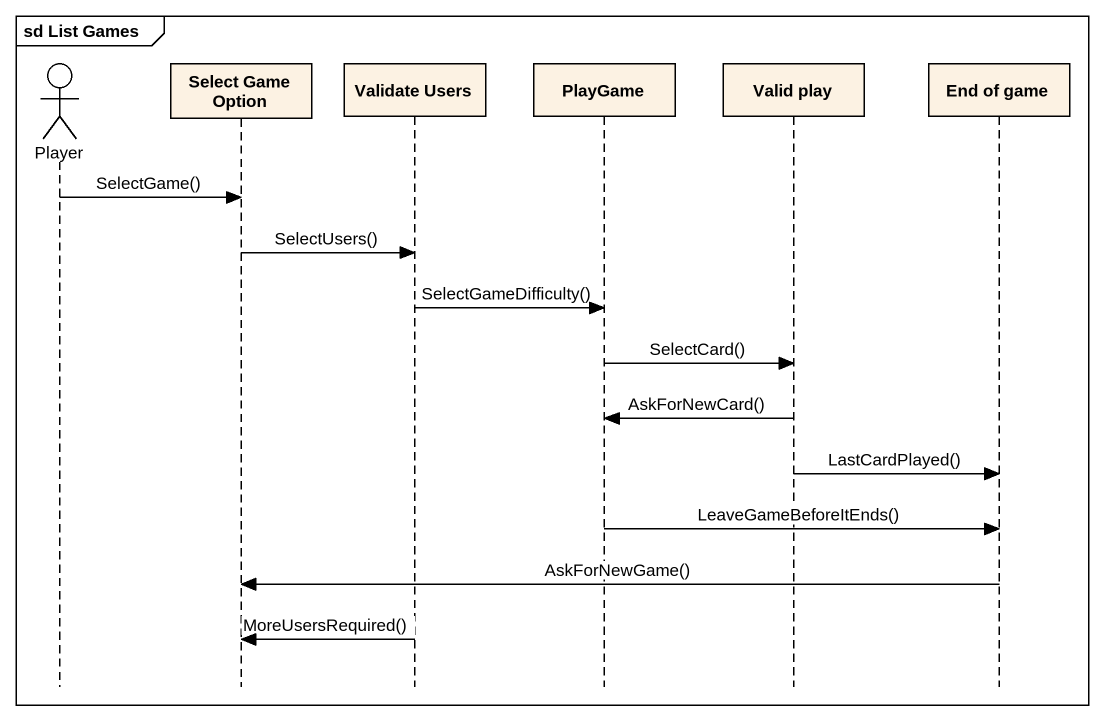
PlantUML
@startuml
mainframe sd List Games
hide footbox
actor Player
participant "Select Game Option" as Select_Game_Option
participant "Validate Users" as Validate_Users
participant PlayGame
participant "Valid play" as Valid_play
participant "End of game" as End_of_game

Player -> Select_Game_Option : SelectGame()
Select_Game_Option -> Validate_Users : SelectUsers()
Validate_Users -> PlayGame : SelectGameDifficulty()
PlayGame -> Valid_play : SelectCard()
Valid_play -> PlayGame : AskForNewCard()
Valid_play -> End_of_game : LastCardPlayed()
PlayGame -> End_of_game : LeaveGameBeforeItEnds()
End_of_game -> Select_Game_Option : AskForNewGame()
Validate_Users -> Select_Game_Option : MoreUsersRequired()
@enduml
